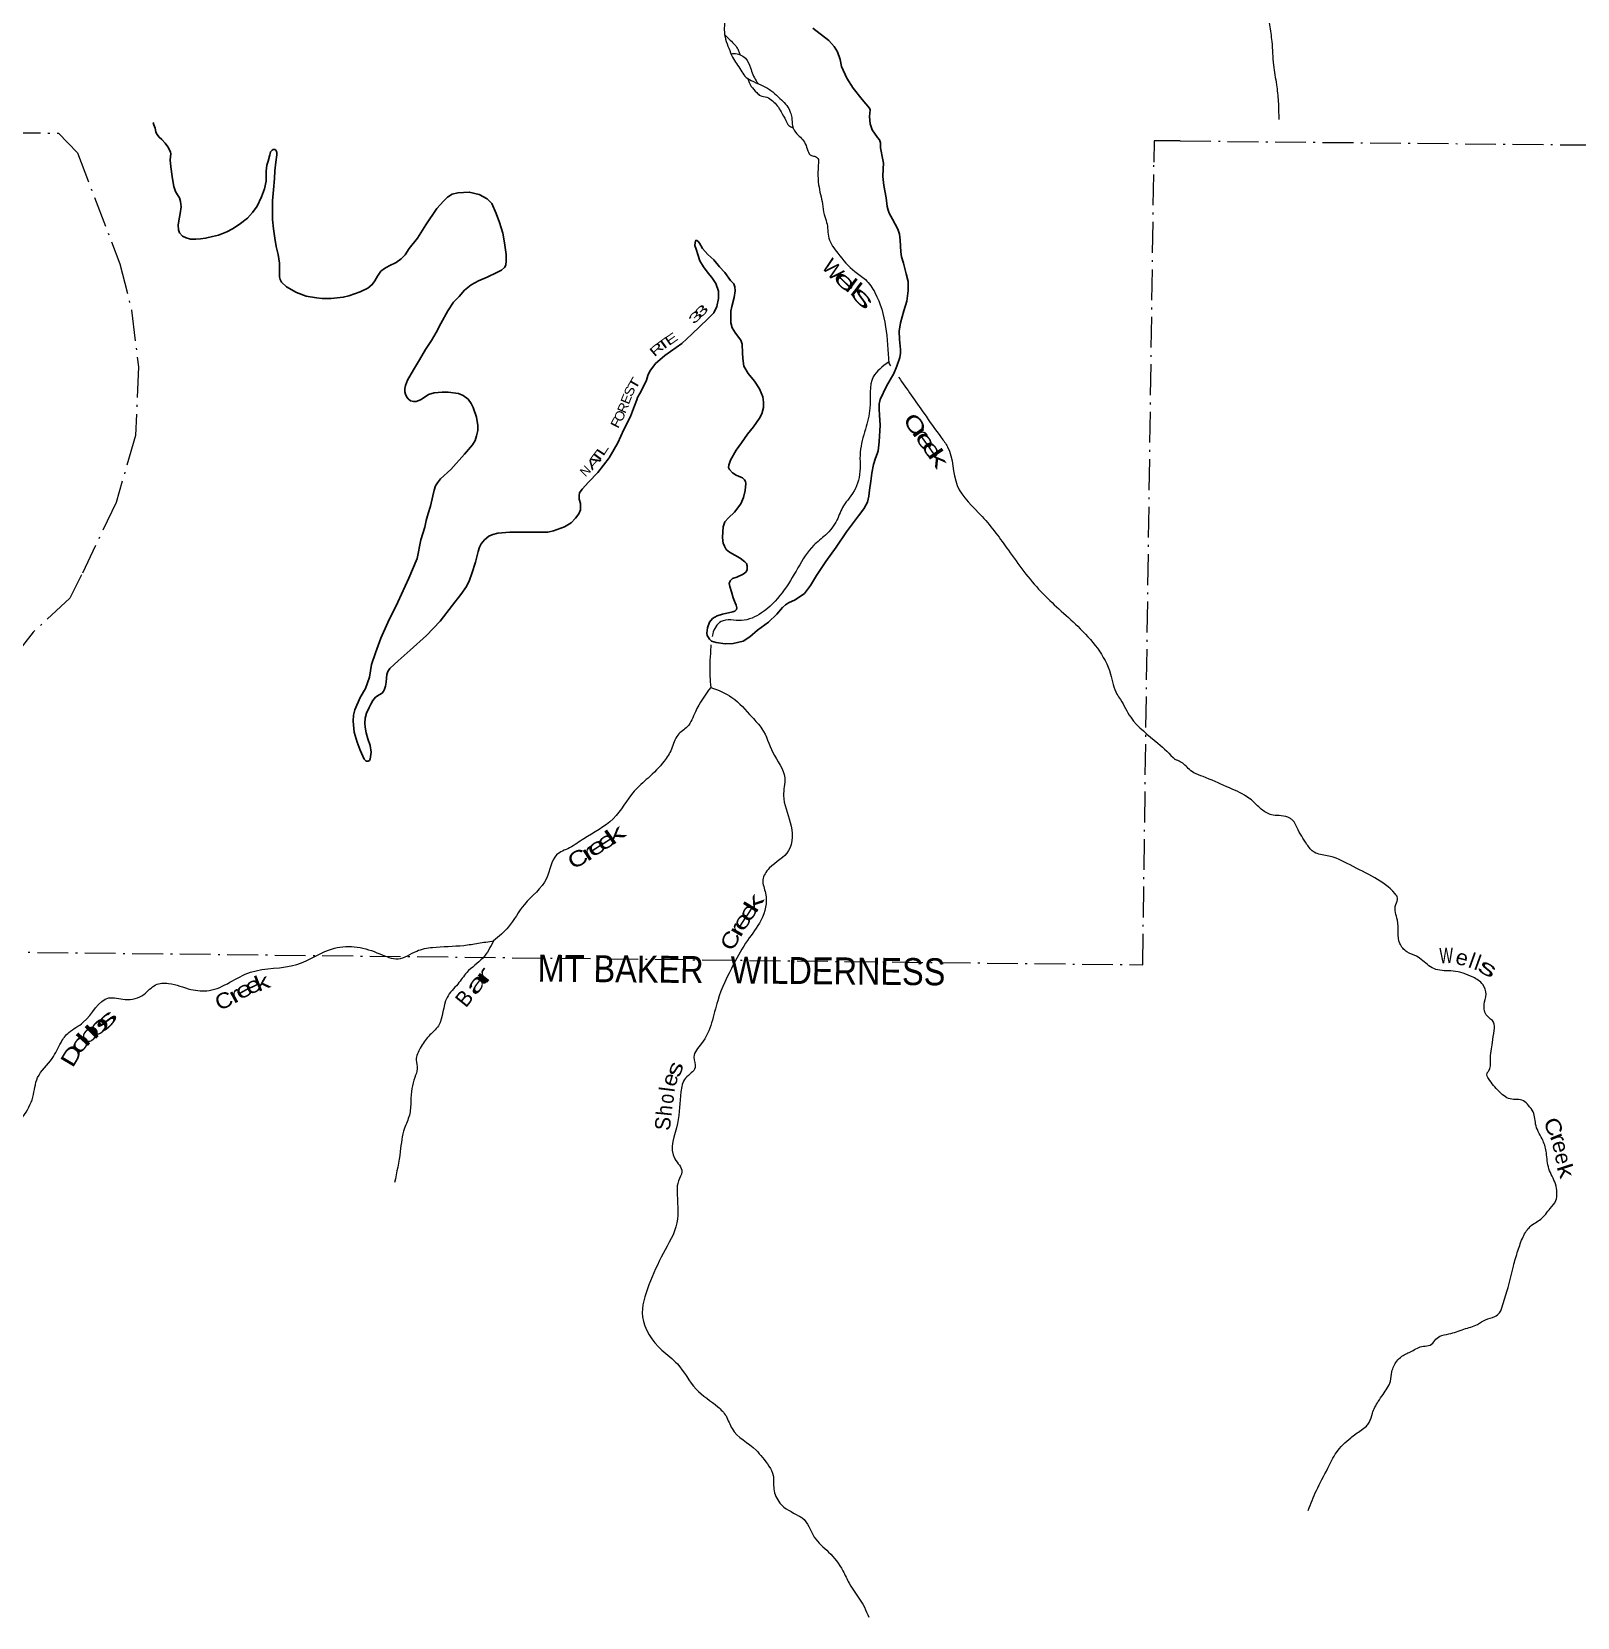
# Model space of a CAD drawing. Header units: feet. Extents: x -244583 to 4, y 367440 to 553773.
# Drawn here: x -197193 to -177145, y 487411 to 507982 of the extents above; entities that cross this region are included whole.
import ezdxf
from ezdxf.enums import TextEntityAlignment as Align

# ---------------------------------------------------------------- set-up
doc = ezdxf.new("R2010")
doc.units = ezdxf.units.FT
doc.header["$LTSCALE"] = 80
doc.linetypes.add('DOT_DASHED', pattern=[7.7, 5, -1.2, 0.3, -1.2])
for name, color, linetype, lineweight in [('29', 7, 'Continuous', 25), ('39', 7, 'Continuous', 13), ('44', 7, 'DOT_DASHED', 13)]:
    doc.layers.add(name, color=color, linetype=linetype, lineweight=lineweight)
doc.layers.add('30', color=7, linetype='Continuous')
doc.layers.add('41', color=7, linetype='Continuous')

msp = doc.modelspace()

# ---------------------------------------------------------------- linework, layer by layer
at = {"layer": '29'}
for points in [[(-187060.73, 508029.88), (-186853.79, 507866.53), (-186785.36, 507790.48), (-186741.1, 507720.27), (-186707.29, 507623.24), (-186690.5, 507530.4), (-186620.52, 507378.4), (-186535.65, 507250.22), (-186421.13, 507100.88), (-186325.58, 506990.59), (-186317.51, 506966.63), (-186324.92, 506883.27), (-186317.83, 506787.89), (-186291.99, 506710.15), (-186222.43, 506608.77), (-186197.14, 506577.61), (-186181.48, 506540.22), (-186182.16, 506475.92), (-186151.26, 506318.34)], [(-195387.41, 506398.12), (-195390.94, 506419.25), (-195406.13, 506450.09), (-195427.19, 506487.19), (-195462.06, 506534.85), (-195506.15, 506583.38), (-195540.15, 506613.47), (-195568.93, 506654.01), (-195584.63, 506684.1), (-195593.35, 506729.26), (-195608.16, 506772.24), (-195619.25, 506804.98)], [(-195387.41, 506398.12), (-195395.29, 506318.3), (-195386.75, 506227.06), (-195370.65, 506105.32), (-195359.72, 506020.04), (-195348.67, 505973.37), (-195325.68, 505909.41), (-195299.99, 505867.29), (-195276.41, 505828.43), (-195261.08, 505779.59), (-195256.24, 505708.65), (-195265.78, 505623.78), (-195283.6, 505526.91), (-195292.61, 505472.4), (-195289.62, 505411.62), (-195274.12, 505372.89), (-195236.47, 505329.75), (-195188.35, 505308.71), (-195132.08, 505291.57), (-195065.43, 505290.46), (-195004.73, 505295.52), (-194939.93, 505304.57), (-194846.64, 505325.28), (-194769.55, 505344.24), (-194664.03, 505383.92), (-194586.32, 505426.21), (-194502.58, 505479.48), (-194394.05, 505564.72), (-194328.13, 505638.53), (-194270.16, 505720.56), (-194213.55, 505841.08), (-194175.39, 505945.72), (-194153.49, 506044.55), (-194151.31, 506172.05), (-194141.87, 506249.71), (-194127.51, 506304.49), (-194105.57, 506386.82)], [(-194105.57, 506386.82), (-194101.45, 506400.23), (-194093.42, 506423.28), (-194074.49, 506446.98), (-194060.17, 506452.61), (-194039.98, 506451.98), (-194026.04, 506445.47), (-194016.52, 506426.95), (-194012.86, 506414.69), (-194013.24, 506402.56), (-194015.42, 506386.03)], [(-194015.42, 506386.03), (-194026.03, 506291.43), (-194038.1, 506176.24), (-194041.82, 506077.11), (-194058.49, 505929.6), (-194069.04, 505786.04), (-194071.6, 505636.28), (-194069.13, 505545.14), (-194057.07, 505423.47), (-194038.89, 505305.75), (-194020.56, 505196.12), (-193994.09, 505090.41), (-193979.84, 504978.83), (-193977.43, 504883.64), (-193976.8, 504802.65), (-193970.47, 504766.95), (-193953.75, 504733.44), (-193888.14, 504671.61), (-193759.85, 504598.88), (-193634.33, 504552.07), (-193496.67, 504527.43), (-193425.84, 504520.16), (-193308.83, 504520.16), (-193151.03, 504537.87), (-193079.44, 504557.34), (-192933.16, 504605.51), (-192832.27, 504654.19), (-192774.82, 504701), (-192743.35, 504749.71), (-192708.87, 504811.63), (-192662.43, 504873.88), (-192617.37, 504909.57), (-192558.21, 504943), (-192466.53, 504988.03), (-192399.08, 505033.47), (-192349.71, 505085.28), (-192295.74, 505169.41), (-192188.36, 505305.28), (-192080.35, 505477.58), (-191939.37, 505687.8), (-191850.83, 505785.52), (-191799.47, 505835.27), (-191738.22, 505872.72), (-191665.13, 505893.77), (-191517.52, 505901.43), (-191390.77, 505870.98), (-191283.45, 505813.67), (-191226.01, 505751.97), (-191166.71, 505624.31), (-191126.31, 505506.22), (-191082.22, 505367.83), (-191062.15, 505241.98), (-191040.52, 505089.78), (-191039.85, 505010.82), (-191042.84, 504954.19), (-191059.52, 504924.1), (-191098.56, 504886.28), (-191161.69, 504856.97), (-191283.94, 504796.25), (-191398.34, 504752.06), (-191491.68, 504698.49), (-191577.05, 504630.79), (-191649.87, 504545.24), (-191721.84, 504471.54), (-191794.47, 504359.38), (-191888.2, 504194.94), (-191948.75, 504080.56), (-192008.92, 503977.65), (-192085.86, 503860.15), (-192162.91, 503725.8), (-192240.82, 503594.7), (-192319, 503459.15), (-192344.42, 503390.74), (-192353.59, 503352.16), (-192353.88, 503309.92), (-192345.08, 503279.83), (-192326.79, 503240.64), (-192308.91, 503218.13), (-192279.13, 503194.73), (-192236.58, 503184.09), (-192204.49, 503185.97), (-192151.48, 503205.36), (-192102.61, 503236.91), (-192047.23, 503273.44), (-191970.86, 503298.78), (-191869.7, 503307.22), (-191792.35, 503304.62)], [(-187778.55, 500217.28), (-187637.39, 500320.2), (-187526.52, 500423.62), (-187452.26, 500513.49), (-187415.69, 500548.11), (-187376.52, 500570.93), (-187291, 500610), (-187170.35, 500695.04), (-187091.83, 500796.97), (-187012.83, 500927.25), (-186892.53, 501109.47), (-186756.04, 501293.44), (-186625.37, 501491.68), (-186470.25, 501701.66), (-186400.88, 501790.54), (-186351.95, 501879.9), (-186334.6, 501954.48), (-186325.17, 502033.27), (-186309.4, 502152.22), (-186295.1, 502255.46), (-186275.36, 502367.09), (-186249.83, 502450.06), (-186225.12, 502504.78), (-186214.46, 502545.44), (-186201.24, 502662.83), (-186185.45, 502877.16), (-186195.34, 503006.89), (-186200.9, 503086.18), (-186198.87, 503154.73), (-186186.01, 503209.57), (-186104.03, 503383.93), (-186012.32, 503548.41), (-185972.28, 503644.92), (-185934.02, 503755.62), (-185924.34, 503811.65), (-185922.15, 503858.67), (-185938.07, 503990.52), (-185940.31, 504095.83), (-185924.3, 504204.88), (-185879.21, 504360.01), (-185840.71, 504484.89), (-185822.12, 504626.29), (-185824.22, 504739.69), (-185848.77, 504839.3), (-185884.75, 504979.58), (-185909.45, 505062.6), (-185920.63, 505125.94), (-185926.14, 505275.84), (-185937.11, 505356.19), (-185957.97, 505422.13), (-186028.53, 505548.82), (-186069.04, 505627.1), (-186083.16, 505668.42), (-186094.54, 505715.73), (-186110.65, 505825.51), (-186140.23, 505985.93), (-186154.11, 506105.07), (-186147.73, 506202.93), (-186145.6, 506277.39), (-186151.26, 506318.34)], [(-192437.98, 499819.18), (-192282.09, 499956.27), (-192072.75, 500147.13), (-191893.82, 500332.42), (-191732.67, 500540.27), (-191627.21, 500682.25), (-191553.6, 500786.4), (-191515.3, 500865.12), (-191483.2, 500951.12), (-191438.22, 501100.18), (-191403.51, 501239.29), (-191385.53, 501292.74), (-191361.45, 501335.76), (-191319.58, 501388.48), (-191262.14, 501435.28), (-191209.85, 501458.75), (-191147.26, 501477.83), (-190991.17, 501487.5), (-190585.08, 501488.83), (-190496.26, 501490.6), (-190423.12, 501508.4), (-190282.87, 501558.7), (-190197.1, 501611.93), (-190139.55, 501669.68), (-190096.2, 501726.32), (-190075.02, 501779.93), (-190075.63, 501862.96), (-190090.85, 501917.87), (-190092.04, 501962.9), (-190085.38, 502000.78), (-190054.29, 502046.83), (-189971.91, 502138.58), (-189850.6, 502262.07), (-189703.87, 502453.97), (-189589.46, 502646.41), (-189511.75, 502819.22), (-189424.01, 502987.81), (-189375.13, 503128.7), (-189345.53, 503205.14), (-189334.91, 503235.33), (-189305.74, 503287.48), (-189264.09, 503359.66), (-189219.91, 503462.17), (-189202.75, 503522.34), (-189177.22, 503577.65), (-189102.76, 503675.52), (-189045.68, 503726.49), (-188981.5, 503781.89), (-188906.5, 503831.47), (-188758.11, 503935.07), (-188631.91, 504057.68), (-188527.18, 504157.16), (-188422.4, 504258.66), (-188344.34, 504334.28), (-188304.51, 504418.65), (-188284.56, 504521.56), (-188282.96, 504614.66), (-188317.62, 504714.43), (-188368.78, 504794.24), (-188418.33, 504849.72), (-188477.5, 504933.71), (-188524.65, 505011.42), (-188551.54, 505092.85), (-188574.59, 505162.06), (-188589.95, 505208.88), (-188589.26, 505249.36), (-188584.94, 505265.48), (-188578.74, 505273.48), (-188566.59, 505275.3), (-188548.66, 505260.83), (-188532.85, 505240.32), (-188493.63, 505170.84), (-188424.26, 505092.75), (-188346.68, 505022.63), (-188269.47, 504930.24), (-188204.07, 504856.27), (-188129.06, 504753.8), (-188087.34, 504712.62), (-188071.84, 504673.9), (-188068.71, 504621.21), (-188082.32, 504534.38), (-188112.64, 504415.45), (-188123.74, 504356.93), (-188125.27, 504267.88), (-188124.13, 504205.25), (-188109.23, 504141.43), (-188061.95, 504072.48)], [(-188061.95, 504072.48), (-187996.83, 503982.31), (-187979.56, 503929.39), (-187971.4, 503815.89), (-187968.61, 503742.96), (-187953.94, 503641.47), (-187901.25, 503547.49), (-187818.13, 503446.91), (-187753.15, 503348.66), (-187710.48, 503244.7), (-187700.77, 503177.68), (-187702.74, 503106.91), (-187722.05, 503026.63), (-187751.59, 502968.04), (-187832.3, 502856.01), (-187907.14, 502758.57), (-187987.38, 502648.06), (-188053.68, 502551.99), (-188128.64, 502421.65), (-188151.93, 502359.28), (-188153.93, 502328.81), (-188142.84, 502300.42), (-188105, 502258.61), (-188053.94, 502226.69), (-187993, 502202.78), (-187973.1, 502194.78), (-187947.1, 502169.62), (-187934.8, 502145.85), (-187931.78, 502120.78), (-187939.43, 502027.78), (-187961.16, 501939.07), (-187996.91, 501856.66), (-188077.59, 501746.66), (-188155.55, 501677.11), (-188200.92, 501623.2), (-188224.28, 501556.79), (-188232.59, 501425.34), (-188229.35, 501378.72), (-188223.85, 501346.24), (-188208.35, 501307.52), (-188184.84, 501264.61), (-188143.02, 501229.5), (-188004.98, 501150.27), (-187941.12, 501104.67), (-187922.04, 501084.24), (-187911.4, 501054.45), (-187911.4, 501033.18), (-187912.63, 500998.92), (-187928.42, 500971.48), (-187964.09, 500943.1), (-188047.56, 500906.02), (-188102.43, 500886.69), (-188135.23, 500858.9), (-188145.42, 500822.56), (-188138.54, 500784.05), (-188117.5, 500714.87), (-188092.6, 500635.5), (-188067.42, 500572.32), (-188053.93, 500543.85), (-188045.42, 500505.56), (-188052.75, 500485.03), (-188073.08, 500463.01), (-188097.71, 500455.41), (-188231.56, 500425.25), (-188302.63, 500404.17), (-188361.79, 500370.74), (-188400.99, 500322.8), (-188426.24, 500246.01), (-188436.88, 500180.05), (-188430.5, 500150.27), (-188415.61, 500120.49), (-188402.84, 500099.21), (-188375.18, 500075.81), (-188312.64, 500056.13), (-188198.6, 500039.64), (-188092.23, 500046.02), (-187962.45, 500075.81), (-187876.99, 500131.87), (-187778.55, 500217.28)], [(-191792.35, 503304.62), (-191657.31, 503286.17), (-191596.21, 503260.68), (-191533.31, 503213.25), (-191491.96, 503160.69), (-191466.44, 503106.86), (-191422.11, 502982.64), (-191407.79, 502875.1), (-191406.86, 502809.65), (-191422.27, 502737.68), (-191440.9, 502679.88), (-191474.77, 502621.14), (-191577.87, 502499.37), (-191754.96, 502303.92), (-191892.43, 502180.7), (-191929.65, 502130.71), (-191953.62, 502088.43), (-191973.69, 502036.29), (-191991.14, 501961.68), (-192019.57, 501826.75), (-192051.68, 501729.88), (-192077.01, 501641.66), (-192095.09, 501554.48), (-192144.39, 501389.3), (-192190.96, 501147.14), (-192300.36, 500893.88), (-192445.09, 500582.51), (-192574.93, 500315.42), (-192665.28, 500112.46), (-192735.19, 499923.33), (-192784.21, 499774.34), (-192813.34, 499606.8), (-192862.33, 499459.83), (-192930.99, 499343.56), (-193002.43, 499182.79), (-193019.45, 499116.35), (-193021.12, 499035.32), (-193011.43, 498893.45), (-192973.23, 498765.27), (-192930.56, 498661.31), (-192879.04, 498544.06), (-192860.22, 498522.48), (-192849.25, 498518.53), (-192829.99, 498517.93), (-192813.09, 498527.04), (-192801.26, 498543.77), (-192789.68, 498633.41), (-192802.28, 498719.91), (-192831.09, 498807.44), (-192853.97, 498886.77), (-192866.86, 498959.87), (-192872.02, 499012.59), (-192866.9, 499075.26), (-192849.63, 499139.76), (-192816.03, 499214.1), (-192793.09, 499256.23), (-192770.04, 499304.43), (-192732.92, 499348.35), (-192683.9, 499379.93), (-192645.14, 499401.55), (-192622.3, 499437.61), (-192603.22, 499489.93), (-192596.23, 499544.47), (-192591.35, 499592.97), (-192586.48, 499641.48), (-192571.65, 499681.72), (-192546.72, 499721.79), (-192491.29, 499773.51), (-192437.98, 499819.18)]]:
    msp.add_lwpolyline(points, dxfattribs=at)
at = {"layer": '39'}
msp.add_line((-186077.03, 503682.06), (-186051.78, 503646.12), dxfattribs=at)
for points in [[(-178043.08, 515106.84), (-178124.35, 514957.03), (-178229.06, 514813.74), (-178349.5, 514689.05), (-178483.11, 514522.15), (-178628.27, 514379.84), (-178792.84, 514270.4), (-178993.87, 514159.81), (-179160.86, 514034.23), (-179352.08, 513911.26), (-179541.42, 513782.17), (-179698.91, 513632.05), (-179808.33, 513543.55), (-179908.49, 513420.4), (-180003.24, 513270.79), (-180059.47, 513124.29), (-180112.99, 512923.04), (-180136.59, 512704.87), (-180180.15, 512497.3), (-180241.22, 512318.52), (-180311.5, 512176.41), (-180399.98, 512034.75), (-180499.67, 511848.8), (-180570.9, 511668.23), (-180612.82, 511527.47), (-180603.61, 511326.73), (-180591.27, 511170.47), (-180554.73, 511011.6), (-180526.49, 510761.79), (-180538.92, 510585.88), (-180605.98, 510328.25), (-180722.7, 510108.27), (-180833.15, 509896.25), (-180939.21, 509698.3), (-181048.98, 509431.58), (-181137.14, 509221.04), (-181181.43, 509066.16), (-181209.54, 508910.88), (-181223.4, 508759.31), (-181208.22, 508554.37), (-181173.92, 508304.41), (-181137.15, 508072.62), (-181108.16, 507853.17), (-181085.32, 507548.8), (-181047.07, 507294.7), (-181024.11, 507077.42), (-181017.72, 506844.34)], [(-191404.94, 511970.77), (-191292.2, 511946.07), (-191182.79, 511862.7), (-191073.74, 511763.15), (-190970.53, 511673.85), (-190882.46, 511631.45), (-190813.94, 511619.84), (-190720.93, 511617.84), (-190656.63, 511598.22), (-190607.21, 511546.53), (-190545.61, 511496.6), (-190475.87, 511448.52), (-190397.28, 511434.68), (-190340.89, 511423.33), (-190262.53, 511399.37), (-190197.11, 511339.23), (-190160.49, 511257.44), (-190126.16, 511163.55), (-190094.12, 511057.56), (-190035.89, 510946.95), (-190002.73, 510891.56), (-189944.59, 510868.03), (-189826.77, 510798.67), (-189722.08, 510685.03), (-189633.97, 510553.53), (-189591.46, 510463.51), (-189581.35, 510372.17), (-189558.65, 510300.81), (-189477.64, 510214.01), (-189405.84, 510076.78), (-189330.84, 509901.02), (-189313.54, 509860.14), (-189312.69, 509807.48), (-189307.66, 509760.79), (-189264.97, 509678.87), (-189264.65, 509601.92), (-189289.63, 509478.93), (-189265.14, 509397.4), (-189208.66, 509298.98), (-189163.59, 509233.21), (-189146.79, 509170.07), (-189062.04, 509069.02), (-188953.08, 508965.42), (-188872.88, 508933.31), (-188730.53, 508875.57), (-188641.03, 508806.81), (-188562.57, 508695.77), (-188488.26, 508580.76), (-188382.89, 508406.36), (-188314.45, 508299.59), (-188247.82, 508202.98), (-188209.44, 508109), (-188209.71, 508005.73), (-188192.19, 507883.85), (-188150.26, 507767.52), (-188102.27, 507651.06), (-187994.7, 507484.72), (-187941.86, 507404.6), (-187860.13, 507350.19), (-187735.98, 507292.83), (-187665.93, 507258.92), (-187552.43, 507177.5), (-187467.24, 507096.68), (-187398.04, 507024.32), (-187353.38, 506940.33), (-187334.73, 506869.05), (-187323, 506759.45), (-187266.61, 506656.98), (-187158.19, 506529.09), (-187076.63, 506375.46), (-187026.36, 506362.22), (-186986.55, 506325.38)], [(-188203.51, 507940.6), (-188151.57, 507891.07), (-188084.3, 507822.8), (-188040.99, 507769.21), (-188019.73, 507724.21), (-188006.46, 507684.24)], [(-188123.19, 507694.47), (-188085.02, 507699.29), (-188004.46, 507683.38), (-187934.68, 507637.32), (-187870.69, 507512.41), (-187838.2, 507426.66), (-187797.49, 507346.81), (-187769.57, 507308.14)], [(-187906.4, 507373.35), (-187859.81, 507273.23), (-187788.77, 507192.72), (-187743.12, 507153.26), (-187656.58, 507133.17), (-187582.81, 507085), (-187521.52, 507020.91), (-187472.67, 506942.9), (-187410.44, 506830.18), (-187371.44, 506764.54), (-187314.38, 506735.87)], [(-186986.55, 506325.38), (-186985.63, 505994.71), (-186936.67, 505747.56), (-186915.3, 505611.85), (-186881.6, 505508.47), (-186852.57, 505303.91), (-186736.62, 505107.04), (-186515.85, 504871.21), (-186377.1, 504765.31), (-186254.91, 504596.74), (-186077.03, 503682.06)], [(-186079.18, 503693.11), (-186278.17, 503502.88), (-186321.12, 503098.3), (-186379.4, 502825.34), (-186445.92, 502528.13), (-186460.1, 502198.3), (-186589.08, 501929.72), (-186662.42, 501832.92), (-186748.45, 501645.1), (-186897.16, 501451.51), (-187049.52, 501318.65), (-187253.4, 501026.15), (-187725.81, 500441.45), (-187985.04, 500343.51), (-188251.83, 500328.58), (-188359.9, 500171.23), (-188366.82, 500136.73)], [(-185950.31, 503501.71), (-185620.44, 503032.23), (-185394.11, 502715.41), (-185314.03, 502597.65), (-185187.87, 502095.11), (-184865.1, 501692.83), (-184524.38, 501254.04), (-184103.43, 500719.74), (-183625.39, 500268.16), (-183198.92, 499648.83), (-183115.7, 499387.34), (-183071.68, 499318.32), (-182937.76, 499086.95), (-182584.27, 498751.32), (-182361.61, 498538.68)], [(-188382.67, 500025.38), (-188387.51, 499956.82), (-188395.68, 499618.86), (-188384.46, 499475.1)], [(-188384.49, 499475.48), (-188584.45, 499158.29), (-188688.71, 498964.49), (-188812.63, 498855.79), (-188894.59, 498674.02), (-188990.54, 498516.61), (-189197.99, 498299), (-189376.86, 498127.82), (-189649.83, 497770.88), (-190031.3, 497511.6), (-190217.92, 497393.07), (-190384.18, 497300.76), (-190515.38, 496997.79), (-190802.39, 496659.13), (-191008.27, 496368.66), (-191201.35, 496187.42)], [(-188384.46, 499475.1), (-188110.49, 499346.29), (-187849.45, 499088.01), (-187721.07, 498939.66), (-187579.55, 498631.34), (-187426.05, 498300.71), (-187441.62, 498072.08), (-187352.89, 497723.54), (-187375.39, 497357.31), (-187625.34, 497127.77), (-187709.11, 496978.39), (-187673.84, 496804.16), (-187734.63, 496452.29), (-187908, 496192.02), (-188087.72, 495885.23), (-188294.76, 495410.59), (-188506.36, 494852.98), (-188604.43, 494679.39), (-188587.09, 494543.7), (-188711.2, 494406.66), (-188772.94, 494226.82), (-188815.91, 493818.19), (-188851.11, 493358.92), (-188759.23, 493190.5), (-188804.42, 493071.3), (-188821.39, 492943.87), (-188824, 492526.95), (-189002.26, 492131.1), (-189186.65, 491723.14), (-189270.05, 491310.65), (-189018.2, 490876.33), (-188817.28, 490697.27), (-188574.85, 490370.26), (-188291.41, 490140.21), (-188187.09, 490022.32), (-188109.32, 489858.01), (-187797.9, 489579.25), (-187715.66, 489483.74), (-187575.69, 489250.32), (-187566.66, 489078.24), (-187487.01, 488891.66), (-187245.58, 488728.6), (-187201.3, 488702.07), (-187043.25, 488452.38), (-186856.57, 488257.19), (-186670.2, 488013.43), (-186590.38, 487853.16), (-186392.32, 487540.53), (-186336.56, 487410.74)], [(-180635.25, 488796.51), (-180528.89, 489055.58), (-180381.47, 489344.22), (-180268.08, 489550.52), (-180084.24, 489739.25), (-179948.74, 489837.83), (-179880.91, 489891.17), (-179843.53, 489939.03), (-179802.71, 490057.67), (-179726.82, 490210.04), (-179664.28, 490301.94), (-179569.82, 490472.17), (-179549.1, 490597.28), (-179485.66, 490733.7), (-179419.65, 490797.2), (-179292.89, 490863.55), (-179141.9, 490927.42), (-179052.6, 490941.87), (-178992.73, 491001.44), (-178928.91, 491056.88), (-178810.97, 491086.97), (-178615.49, 491149.97), (-178440.28, 491211.33), (-178333.86, 491272.01), (-178215.72, 491312.22), (-178154.03, 491361.63), (-178109.41, 491468.05), (-178042.21, 491691.45), (-177973.98, 491965.43), (-177915.32, 492166.73), (-177846.94, 492347.59), (-177757.3, 492479.45), (-177617.76, 492577.95), (-177495.64, 492715.25), (-177422.78, 492817.07), (-177408.58, 492920.04), (-177428.54, 493033.79), (-177513.61, 493229.79), (-177545.9, 493434.88), (-177589.24, 493593.62), (-177680.42, 493787.71), (-177717.24, 493968.6), (-177776.32, 494048.7), (-177843.86, 494110.75), (-178015.3, 494136.35), (-178162.99, 494236.4), (-178295.26, 494398.9), (-178316.16, 494466.11), (-178293.23, 494500.08), (-178272.22, 494639.35), (-178245.38, 494867.58), (-178224, 495025.07), (-178229.98, 495130.45), (-178315.31, 495213.09), (-178352.82, 495359.57), (-178327.85, 495494.72), (-178369.86, 495619.02), (-178497.41, 495714.63), (-178756.77, 495794.58), (-178980.87, 495817.17), (-179150.56, 495929.79), (-179232.33, 495988.06), (-179354.63, 496043.08), (-179447.47, 496154.2), (-179468.89, 496296.32), (-179477.81, 496456.42), (-179504.17, 496554.11), (-179500.03, 496659.29), (-179476.12, 496741.82), (-179507.38, 496797.09), (-179772.3, 497002.66), (-180092.56, 497172.88), (-180387.55, 497291.99), (-180556.6, 497335.77), (-180651.63, 497438.84), (-180778.8, 497653.87), (-180837.52, 497752.18), (-180873.39, 497779.2), (-180984.04, 497809.7), (-181091.1, 497817.85), (-181229.37, 497883.3), (-181354.49, 497999.11), (-181430.19, 498057.26), (-181690.6, 498185.82), (-181997.48, 498317.31), (-182117.83, 498368.24), (-182191.56, 498424.33), (-182249.1, 498480.11), (-182311.02, 498519.78), (-182325.05, 498526.13), (-182363.31, 498539.26)], [(-199841.82, 489567.63), (-199644.78, 489736.71), (-199545.04, 489853.63), (-199414.27, 490087.78), (-199338.28, 490283.74), (-199371.49, 490466.06), (-199448.85, 490695.13), (-199423.1, 490935.86), (-199494.88, 491088), (-199847.97, 491488.39), (-199860.67, 491719.18), (-199763.01, 492149.82), (-199510.67, 492438.05), (-198965.12, 493087.17), (-198643.51, 493468.17), (-198467.19, 493554.36), (-198234.57, 493597.78), (-197901.17, 493602.27), (-197601.87, 493645.37), (-197307.28, 493905.07), (-197178.4, 494159.47), (-197116.2, 494412.17), (-196926.75, 494660.22), (-196812.29, 494870.16), (-196710.46, 494999.21), (-196523.76, 495129.88), (-196192.44, 495446.07), (-195982.44, 495426.86), (-195737.55, 495492.48), (-195585.25, 495615.22), (-195417.43, 495634.66), (-195126.98, 495556.37), (-194892.69, 495543.12), (-194355.79, 495779.39), (-193753.07, 495879.75), (-193266.84, 496091.98), (-192971.77, 496104.75), (-192677.33, 496018.35), (-192441.34, 495954.48), (-192198.26, 496054.53), (-191995.92, 496102.14), (-191587.62, 496128.54), (-191401.57, 496155.99), (-191201.27, 496187.5)], [(-191201.72, 496187.43), (-191342.16, 495963.43), (-191549.42, 495776.19), (-191665.52, 495626.97), (-191806.03, 495451.55), (-191917.43, 495085.74), (-192043.55, 494948.71), (-192153.62, 494795.42), (-192205.1, 494639.82), (-192193.69, 494526.42), (-192222.67, 494415.24), (-192261.96, 494271.73), (-192275.12, 494105.83), (-192294.45, 493923.76), (-192358.13, 493756.08), (-192412.55, 493454.77), (-192485.8, 493050.33)]]:
    msp.add_spline(points, degree=3, dxfattribs=at)
at = {"layer": '44'}
for points in [[(-206716.09, 506501.24), (-206718.1, 506768.25), (-196843.38, 506665.65), (-196596.99, 506408.85)], [(-182297.04, 506565.15), (-182635.27, 506565.9), (-182637.06, 506289.01)], [(-182297.04, 506565.15), (-164075.93, 506385.48), (-164212.29, 506266.39), (-164255.74, 506233.5), (-164288.92, 506206.95), (-164323.32, 506172.56), (-164349.34, 506145.37)], [(-196596.99, 506408.85), (-196050.77, 504972.33), (-195897.7, 504370.35), (-195809.19, 503634.88), (-195846.67, 502743.41), (-196098.27, 501874.09), (-196546.32, 500935.54), (-196698.75, 500632.87), (-197175.21, 500191.86), (-197446.43, 499844.05), (-197712.51, 499534.47), (-197803.49, 499112.97), (-197993.69, 498550.87), (-198061.64, 498298.34), (-198214.4, 498126.94), (-198884.79, 497491.44), (-199048.98, 497273.92), (-199583.72, 496065.19), (-182782.36, 495876.07), (-182637.06, 506289.01)]]:
    msp.add_lwpolyline(points, dxfattribs=at)

# ---------------------------------------------------------------- texts
at = {"layer": '30'}
for s, rotation, width, p in [('3', 44.089, 2.05, (-188466.57, 504313.34)), ('3', 43.527, 2, (-188543.96, 504237.78)), ('T', 36.533, 1.75, (-188962.58, 503879.52)), ('E', 34.921, 1.5, (-188863.25, 503947.04)), ('R', 40.801, 1.55, (-189048.95, 503816.14)), ('T', 60.014, 1.55, (-189326.29, 503388.76)), ('E', 67.638, 1.15, (-189425.93, 503194.73)), ('S', 66.675, 1.2, (-189383.56, 503294.93)), ('F', 62.506, 1.35, (-189557.44, 502883.06)), ('O', 64.053, 1.1, (-189511.46, 502971.57)), ('R', 65.877, 1.1, (-189468.32, 503079.37)), ('T', 52.598, 1.75, (-189807.93, 502433.13)), ('L', 56.998, 1.6, (-189740.9, 502526.52)), ('A', 48.113, 1.75, (-189862.71, 502353.65))]:
    msp.add_text(s, height=120, rotation=rotation, dxfattribs=dict(at, width=width)).set_placement(p, align=Align.CENTER)
msp.add_text('N', height=120, rotation=45.51, dxfattribs=at).set_placement((-189968.93, 502241.18), align=Align.CENTER)
at = {"layer": '41'}
for s, rotation, p in [('W', 311.053, (-186874.84, 504831.99)), ('l', 340.187, (-178543.16, 495837.41)), ('l', 340.187, (-178468.14, 495810.38)), ('B', 51.278, (-191505.21, 495379.29)), ('l', 82.672, (-188852.69, 494247.53)), ('S', 84.349, (-188906.46, 493806.56)), ('e', 282.825, (-177425.24, 493344.63))]:
    msp.add_text(s, height=200, rotation=rotation, dxfattribs=at).set_placement(p, align=Align.CENTER)
for s, rotation, width, p in [('e', 316.189, 2, (-186706.05, 504676.7)), ('l', 322.662, 1.5, (-186620.07, 504610.7)), ('l', 322.662, 1.5, (-186555.3, 504558.57)), ('s', 313.865, 2.3, (-186482.94, 504466.88)), ('C', 305.093, 1.45, (-185822.72, 502833.1)), ('r', 305.437, 1.85, (-185737.72, 502716.7)), ('e', 305.646, 1.65, (-185674.03, 502619.73)), ('e', 304.793, 1.65, (-185592.82, 502505.92)), ('k', 303.64, 1.8, (-185516.1, 502393.7)), ('k', 35.359, 1.85, (-189570.65, 497486.48)), ('r', 32.536, 1.75, (-189923.75, 497251.27)), ('e', 33.046, 1.6, (-189819.14, 497326.06)), ('e', 33.046, 1.6, (-189695.17, 497404.74)), ('C', 28.145, 1.3, (-190064.52, 497167.46)), ('e', 57.526, 1.55, (-187821.47, 496509.7)), ('k', 58.753, 1.7, (-187743.04, 496627.1)), ('r', 59.748, 1.65, (-187965.49, 496281.68)), ('e', 57.526, 1.55, (-187901.37, 496389.53)), ('C', 63.451, 1.25, (-188042.95, 496149.71)), ('W', 1.195, 0.7, (-178842.98, 495896.69)), ('e', 345.583, 1.05, (-178663.11, 495873.75)), ('r', 51.593, 1.95, (-191254.22, 495681.87)), ('s', 331.105, 1.7, (-178351.93, 495749.9)), ('e', 29.043, 1.45, (-194397.43, 495466.98)), ('e', 25.732, 1.35, (-194283.26, 495522.09)), ('k', 21.152, 1.4, (-194169.96, 495556.22)), ('a', 52.171, 1.85, (-191353.11, 495572.77)), ('C', 22.649, 1.15, (-194662.86, 495321.34)), ('r', 28.471, 1.6, (-194511.26, 495398.81)), ('b', 45.038, 2.1, (-196273.61, 495000.64)), ('s', 46.023, 2.3, (-196165.54, 495086.88)), ('o', 53.444, 1.7, (-196495.89, 494798.39)), ('b', 48.104, 2, (-196389.46, 494906.46)), ('D', 59.173, 1.45, (-196591.82, 494647.88)), ('s', 70.012, 1.4, (-188762.28, 494492.34)), ('e', 72.922, 1.1, (-188823.57, 494359.12)), ('o', 83.646, 0.85, (-188865.22, 494129.66)), ('h', 84.349, 0.95, (-188888.06, 493976.88)), ('C', 295.243, 1.2, (-177544.38, 493733.67)), ('r', 292.071, 1.4, (-177482.33, 493596.08)), ('e', 283.858, 1.05, (-177458.08, 493493.86)), ('k', 287.928, 1.3, (-177389.02, 493172.33))]:
    msp.add_text(s, height=200, rotation=rotation, dxfattribs=dict(at, width=width)).set_placement(p, align=Align.CENTER)
at = {"layer": '44', "width": 0.9}
msp.add_text('MT BAKER   WILDERNESS', height=350, rotation=359.468, dxfattribs=at).set_placement((-190632.37, 495658.33))

doc.saveas('drawing.dxf')
